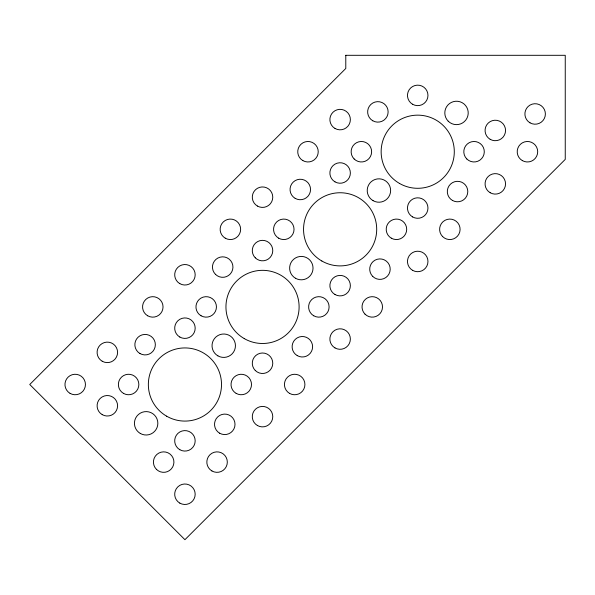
<?xml version="1.0" encoding="UTF-8"?>
<svg xmlns="http://www.w3.org/2000/svg" width="595" height="595" viewBox="0 0 595 595"><rect width="100%" height="100%" fill="white"/><g stroke="black" fill="none" stroke-linecap="round" stroke-linejoin="round"><path stroke-width="0.89" d="M345.784 55.305L345.784 68.477L29.75 384.504L184.933 539.695L565.25 159.378L565.25 55.305L345.784 55.305M166.645 416.188A36.578 36.578 0 0 0 221.511 384.504A36.578 36.578 0 0 0 166.645 352.828A36.578 36.578 0 0 0 166.645 416.188M139.981 353.542A10.241 10.241 0 0 0 155.347 344.676A10.241 10.241 0 0 0 139.981 335.803A10.241 10.241 0 0 0 139.981 353.542M123.485 393.377A10.241 10.241 0 0 0 138.851 384.504A10.241 10.241 0 0 0 123.485 375.638A10.241 10.241 0 0 0 123.485 393.377M179.816 449.708A10.241 10.241 0 0 0 195.175 440.836A10.241 10.241 0 0 0 179.816 431.97A10.241 10.241 0 0 0 179.816 449.708M219.644 433.205A10.241 10.241 0 0 0 235.01 424.339A10.241 10.241 0 0 0 219.644 415.466A10.241 10.241 0 0 0 219.644 433.205M236.148 393.377A10.241 10.241 0 0 0 251.507 384.504A10.241 10.241 0 0 0 236.148 375.638A10.241 10.241 0 0 0 236.148 393.377M179.816 337.045A10.241 10.241 0 0 0 195.182 328.18A10.241 10.241 0 0 0 179.816 319.307A10.241 10.241 0 0 0 179.816 337.045M217.882 355.847A11.707 11.707 0 0 0 235.442 345.71A11.707 11.707 0 0 0 217.882 335.573A11.707 11.707 0 0 0 217.882 355.847M140.286 433.443A11.707 11.707 0 0 0 157.846 423.305A11.707 11.707 0 0 0 140.286 413.168A11.707 11.707 0 0 0 140.286 433.443M70.084 393.377A10.241 10.241 0 0 0 85.442 384.504A10.241 10.241 0 0 0 70.084 375.638A10.241 10.241 0 0 0 70.084 393.377M179.816 503.11A10.241 10.241 0 0 0 195.175 494.244A10.241 10.241 0 0 0 179.816 485.371A10.241 10.241 0 0 0 179.816 503.11M289.549 393.377A10.241 10.241 0 0 0 304.915 384.504A10.241 10.241 0 0 0 289.549 375.638A10.241 10.241 0 0 0 289.549 393.377M179.816 283.644A10.241 10.241 0 0 0 195.182 274.771A10.241 10.241 0 0 0 179.816 265.906A10.241 10.241 0 0 0 179.816 283.644M244.24 338.592A36.578 36.578 0 0 0 299.107 306.916A36.578 36.578 0 0 0 244.24 275.232A36.578 36.578 0 0 0 244.24 338.592M215.457 274.325A10.241 10.241 0 0 0 232.593 269.736A10.241 10.241 0 0 0 220.046 257.189A10.241 10.241 0 0 0 215.457 274.325M201.08 315.781A10.241 10.241 0 0 0 216.439 306.916A10.241 10.241 0 0 0 201.08 298.043A10.241 10.241 0 0 0 201.08 315.781M255.285 370.484A10.241 10.241 0 0 0 272.421 365.895A10.241 10.241 0 0 0 259.881 353.348A10.241 10.241 0 0 0 255.285 370.484M297.24 355.617A10.241 10.241 0 0 0 312.606 346.744A10.241 10.241 0 0 0 297.24 337.878A10.241 10.241 0 0 0 297.24 355.617M313.736 315.781A10.241 10.241 0 0 0 329.102 306.916A10.241 10.241 0 0 0 313.736 298.043A10.241 10.241 0 0 0 313.736 315.781M255.285 257.828A10.241 10.241 0 0 0 272.421 253.232A10.241 10.241 0 0 0 259.881 240.692A10.241 10.241 0 0 0 255.285 257.828M295.477 278.252A11.707 11.707 0 0 0 313.029 268.114A11.707 11.707 0 0 0 295.477 257.977A11.707 11.707 0 0 0 295.477 278.252M147.679 315.781A10.241 10.241 0 0 0 163.037 306.916A10.241 10.241 0 0 0 147.679 298.043A10.241 10.241 0 0 0 147.679 315.781M257.412 425.514A10.241 10.241 0 0 0 272.77 416.649A10.241 10.241 0 0 0 257.412 407.776A10.241 10.241 0 0 0 257.412 425.514M365.025 314.153A10.241 10.241 0 0 0 382.154 309.564A10.241 10.241 0 0 0 369.614 297.024A10.241 10.241 0 0 0 365.025 314.153M257.412 206.049A10.241 10.241 0 0 0 272.77 197.183A10.241 10.241 0 0 0 257.412 188.31A10.241 10.241 0 0 0 257.412 206.049M321.836 260.997A36.578 36.578 0 0 0 376.702 229.32A36.578 36.578 0 0 0 321.836 197.644A36.578 36.578 0 0 0 321.836 260.997M295.172 198.358A10.241 10.241 0 0 0 310.538 189.485A10.241 10.241 0 0 0 295.172 180.62A10.241 10.241 0 0 0 295.172 198.358M278.676 238.186A10.241 10.241 0 0 0 294.034 229.32A10.241 10.241 0 0 0 278.676 220.447A10.241 10.241 0 0 0 278.676 238.186M335 294.518A10.241 10.241 0 0 0 350.366 285.652A10.241 10.241 0 0 0 335 276.779A10.241 10.241 0 0 0 335 294.518M372.715 276.392A10.241 10.241 0 0 0 389.851 271.803A10.241 10.241 0 0 0 377.304 259.256A10.241 10.241 0 0 0 372.715 276.392M225.267 238.186A10.241 10.241 0 0 0 240.633 229.32A10.241 10.241 0 0 0 225.267 220.447A10.241 10.241 0 0 0 225.267 238.186M335 347.926A10.241 10.241 0 0 0 350.366 339.053A10.241 10.241 0 0 0 335 330.18A10.241 10.241 0 0 0 335 347.926M156.433 469.343A10.241 10.241 0 0 0 173.569 464.755A10.241 10.241 0 0 0 161.022 452.207A10.241 10.241 0 0 0 156.433 469.343M102.221 414.641A10.241 10.241 0 0 0 117.587 405.768A10.241 10.241 0 0 0 102.221 396.902A10.241 10.241 0 0 0 102.221 414.641M211.954 470.972A10.241 10.241 0 0 0 227.32 462.099A10.241 10.241 0 0 0 211.954 453.234A10.241 10.241 0 0 0 211.954 470.972M102.221 361.239A10.241 10.241 0 0 0 117.587 352.366A10.241 10.241 0 0 0 102.221 343.493A10.241 10.241 0 0 0 102.221 361.239M391.332 238.186A10.241 10.241 0 0 0 406.697 229.32A10.241 10.241 0 0 0 391.332 220.447A10.241 10.241 0 0 0 391.332 238.186M335 181.862A10.241 10.241 0 0 0 350.366 172.989A10.241 10.241 0 0 0 335 164.123A10.241 10.241 0 0 0 335 181.862M373.065 200.656A11.707 11.707 0 0 0 390.625 190.526A11.707 11.707 0 0 0 373.065 180.389A11.707 11.707 0 0 0 373.065 200.656M442.613 236.565A10.241 10.241 0 0 0 459.749 231.968A10.241 10.241 0 0 0 447.209 219.429A10.241 10.241 0 0 0 442.613 236.565M335.007 128.453A10.241 10.241 0 0 0 350.366 119.588A10.241 10.241 0 0 0 335.007 110.715A10.241 10.241 0 0 0 335.007 128.453M372.767 120.763A10.241 10.241 0 0 0 388.126 111.897A10.241 10.241 0 0 0 372.767 103.024A10.241 10.241 0 0 0 372.767 120.763M354.144 158.969A10.241 10.241 0 0 0 371.28 154.373A10.241 10.241 0 0 0 358.733 141.833A10.241 10.241 0 0 0 354.144 158.969M412.595 216.922A10.241 10.241 0 0 0 427.961 208.057A10.241 10.241 0 0 0 412.595 199.184A10.241 10.241 0 0 0 412.595 216.922M452.431 200.426A10.241 10.241 0 0 0 467.789 191.56A10.241 10.241 0 0 0 452.431 182.687A10.241 10.241 0 0 0 452.431 200.426M466.807 158.969A10.241 10.241 0 0 0 483.943 154.38A10.241 10.241 0 0 0 471.396 141.833A10.241 10.241 0 0 0 466.807 158.969M448.236 121.209A11.707 11.707 0 0 0 467.819 115.958A11.707 11.707 0 0 0 453.487 101.626A11.707 11.707 0 0 0 448.236 121.209M302.862 160.598A10.241 10.241 0 0 0 318.228 151.725A10.241 10.241 0 0 0 302.862 142.86A10.241 10.241 0 0 0 302.862 160.598M412.595 270.331A10.241 10.241 0 0 0 427.961 261.458A10.241 10.241 0 0 0 412.595 252.592A10.241 10.241 0 0 0 412.595 270.331M522.328 160.598A10.241 10.241 0 0 0 537.694 151.725A10.241 10.241 0 0 0 522.328 142.86A10.241 10.241 0 0 0 522.328 160.598M490.191 139.334A10.241 10.241 0 0 0 505.549 130.461A10.241 10.241 0 0 0 490.191 121.596A10.241 10.241 0 0 0 490.191 139.334M530.019 122.83A10.241 10.241 0 0 0 545.384 113.965A10.241 10.241 0 0 0 530.019 105.092A10.241 10.241 0 0 0 530.019 122.83M490.191 192.735A10.241 10.241 0 0 0 505.549 183.87A10.241 10.241 0 0 0 490.191 174.997A10.241 10.241 0 0 0 490.191 192.735M399.431 183.401A36.578 36.578 0 0 0 454.297 151.725A36.578 36.578 0 0 0 399.431 120.049A36.578 36.578 0 0 0 399.431 183.401M412.595 104.266A10.241 10.241 0 0 0 427.961 95.393A10.241 10.241 0 0 0 412.595 86.528A10.241 10.241 0 0 0 412.595 104.266"/></g></svg>
